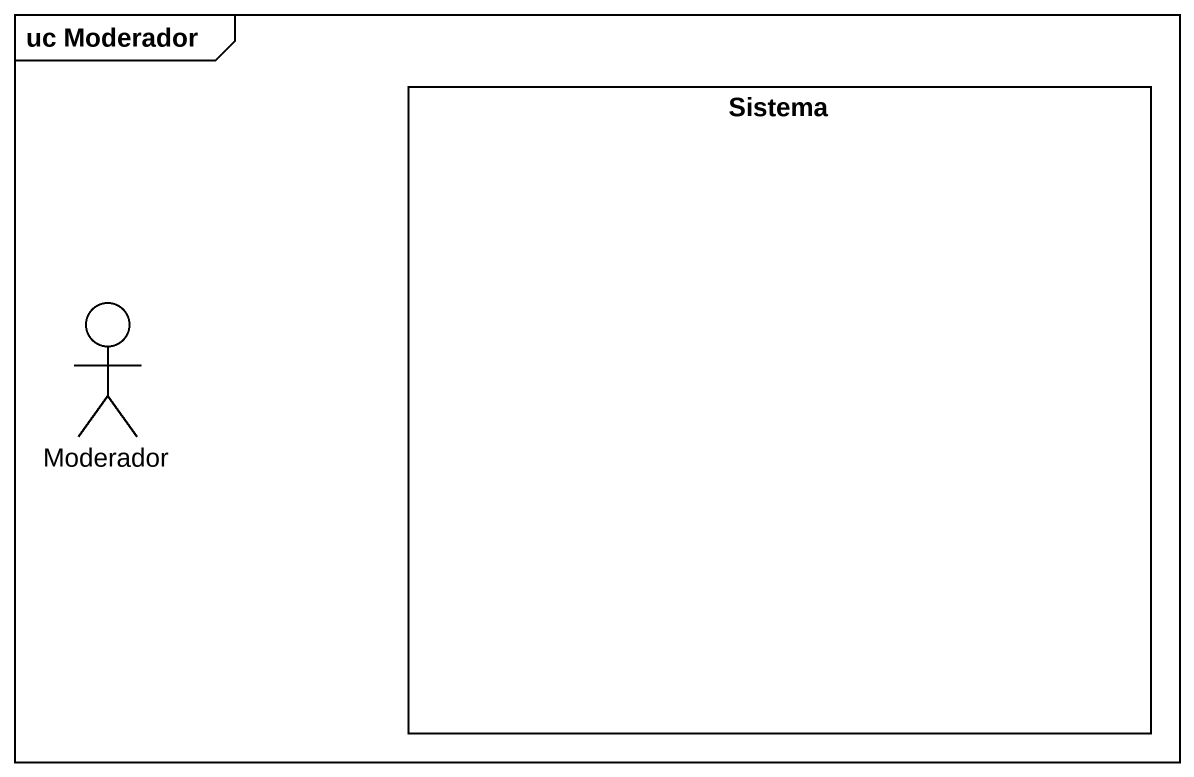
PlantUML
@startuml
mainframe uc Moderador
rectangle Sistema
actor Moderador
@enduml
